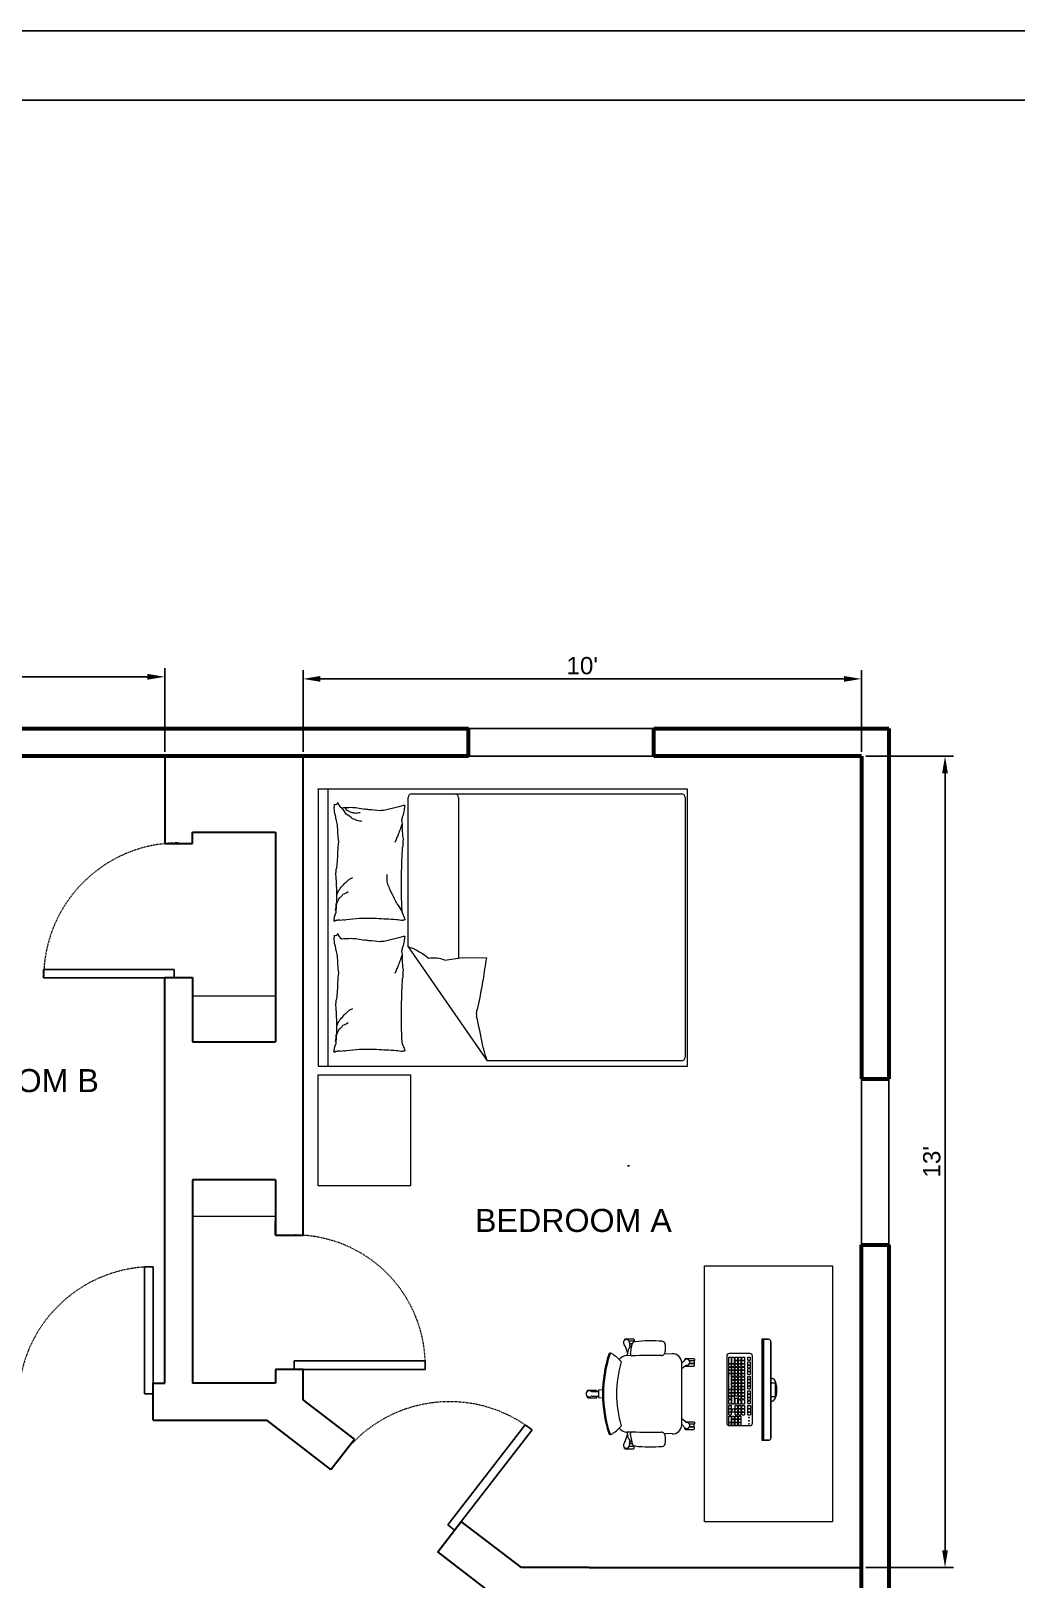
# Model space of a CAD drawing. Header units: millimetres. Extents: x 148 to 2418, y -847 to 707.
# Drawn here: x 788.1 to 1001.7, y -513.5 to -177.8 of the extents above; entities that cross this region are included whole.
import ezdxf

# ---------------------------------------------------------------- set-up
doc = ezdxf.new("R2010")
doc.units = ezdxf.units.MM
doc.linetypes.add('ACAD_ISO03W100', pattern=[30, 12, -18])
for name, color, linetype in [('A-DETL-FINE', 250, 'Continuous'), ('A-DETL-LITE', 250, 'Continuous'), ('A-DIMS-CRIT', 250, 'Continuous'), ('A-ROOM-NAME', 250, 'Continuous'), ('A-WALL-EXTR-HEVY', 250, 'Continuous'), ('A-WALL-INTR-MEDM', 250, 'Continuous'), ('Title Blocks', 250, 'Continuous')]:
    doc.layers.add(name, color=color, linetype=linetype)
doc.styles.add('DIM_FONT', font='SIMPLEX.shx', dxfattribs={"width": 0.8})
doc.styles.get("Standard").update_dxf_attribs({"font": 'Arial.ttf'})
doc.dimstyles.new('ISO-25', dxfattribs={"dimtxt": 2.5, "dimasz": 2.5, "dimexe": 1.25, "dimexo": 0.625, "dimtad": 1, "dimtxsty": 'Standard', "dimcen": 2.5, "dimadec": 0, "dimazin": 0, "dimtfac": 1, "dimtmove": 0, "dimatfit": 3, "dimfxl": 1, "dimarcsym": 0})

# ---------------------------------------------------------------- blocks, each defined once
blk = doc.blocks.new('*D26')
at = {"layer": 'A-DIMS-CRIT', "color": 0, "lineweight": -2, "transparency": 16777216}
for p, q in [((688.34, -334.11), (688.34, -315.99)), ((692.09, -317.87), (813.34, -317.87)), ((817.09, -334.11), (817.09, -315.99))]:
    blk.add_line(p, q, dxfattribs=at)
at = {"layer": 'A-DIMS-CRIT', "color": 0, "transparency": 16777216}
for points in [[(692.09, -317.24), (692.09, -318.49), (688.34, -317.87)], [(813.34, -317.24), (813.34, -318.49), (817.09, -317.87)]]:
    blk.add_solid(points, dxfattribs=at)
at = {"layer": 'Defpoints', "color": 0, "transparency": 16777216}
for p in [(817.09, -317.87), (688.34, -335.05), (817.09, -335.05)]:
    blk.add_point(p, dxfattribs=at)
at = {"layer": 'A-DIMS-CRIT', "color": 0, "transparency": 16777216, "insert": (752.72, -315.02), "char_height": 3.75, "attachment_point": 5, "rotation": 359.9999}
blk.add_mtext("10'", dxfattribs=at)
blk = doc.blocks.new('*D27')
at = {"layer": 'A-DIMS-CRIT', "color": 0, "lineweight": -2, "transparency": 16777216}
for p, q in [((847.09, -334.11), (847.09, -316.44)), ((850.84, -318.32), (964.41, -318.32)), ((968.16, -334.11), (968.16, -316.44))]:
    blk.add_line(p, q, dxfattribs=at)
at = {"layer": 'A-DIMS-CRIT', "color": 0, "transparency": 16777216}
for points in [[(850.84, -317.69), (850.84, -318.94), (847.09, -318.32)], [(964.41, -317.69), (964.41, -318.94), (968.16, -318.32)]]:
    blk.add_solid(points, dxfattribs=at)
at = {"layer": 'Defpoints', "color": 0, "transparency": 16777216}
for p in [(968.16, -318.32), (847.09, -335.05), (968.16, -335.05)]:
    blk.add_point(p, dxfattribs=at)
at = {"layer": 'A-DIMS-CRIT', "color": 0, "transparency": 16777216, "insert": (907.63, -315.47), "char_height": 3.75, "attachment_point": 5}
blk.add_mtext("10'", dxfattribs=at)
blk = doc.blocks.new('*D28')
at = {"layer": 'A-DIMS-CRIT', "color": 0, "lineweight": -2, "transparency": 16777216}
for p, q in [((969.1, -335.05), (988.18, -335.05)), ((986.31, -338.8), (986.31, -507.27)), ((969.1, -511.02), (988.18, -511.02))]:
    blk.add_line(p, q, dxfattribs=at)
at = {"layer": 'A-DIMS-CRIT', "color": 0, "transparency": 16777216}
for points in [[(985.68, -338.8), (986.93, -338.8), (986.31, -335.05)], [(985.68, -507.27), (986.93, -507.27), (986.31, -511.02)]]:
    blk.add_solid(points, dxfattribs=at)
at = {"layer": 'Defpoints', "color": 0, "transparency": 16777216}
for p in [(968.16, -335.05), (968.16, -511.02), (986.31, -511.02)]:
    blk.add_point(p, dxfattribs=at)
at = {"layer": 'A-DIMS-CRIT', "color": 0, "transparency": 16777216, "insert": (983.45, -423.03), "char_height": 3.75, "attachment_point": 5, "rotation": 90}
blk.add_mtext("13'", dxfattribs=at)

msp = doc.modelspace()

# ---------------------------------------------------------------- linework, layer by layer
msp.add_line((917.451, -423.933), (917.848, -423.929))
at = {"layer": 'A-DETL-FINE', "lineweight": 9}
for p, q in [((682.362, -329.073), (974.134, -329.073)), ((930.433, -342.208), (850.329, -342.208)), ((850.329, -342.208), (850.329, -402.286)), ((852.427, -342.208), (852.427, -402.286)), ((930.433, -402.286), (930.433, -342.208)), ((869.087, -345.726), (867.884, -346.027)), ((869.896, -376.392), (869.896, -344.043)), ((870.697, -343.242), (929.144, -343.242)), ((880.814, -344.043), (880.814, -378.867)), ((929.946, -344.043), (929.946, -400.346)), ((867.884, -346.027), (864.577, -346.854)), ((867.884, -374.433), (864.577, -375.26)), ((869.087, -374.132), (867.884, -374.433)), ((869.896, -376.392), (887.014, -401.147)), ((877.811, -379.296), (881.633, -378.75)), ((881.633, -378.75), (886.845, -378.82)), ((823.093, -387.046), (841.093, -387.046)), ((850.329, -402.286), (930.433, -402.286)), ((929.144, -401.147), (887.014, -401.147)), ((850.329, -404.184), (870.355, -404.184)), ((850.329, -428.215), (850.329, -404.184)), ((870.355, -404.184), (870.355, -428.215)), ((870.355, -428.215), (850.329, -428.215)), ((841.094, -434.926), (823.094, -434.926)), ((934.125, -501.108), (934.125, -445.584)), ((934.125, -445.584), (961.887, -445.584)), ((961.887, -445.584), (961.887, -501.108)), ((918.063, -464.616), (918.472, -462.591)), ((946.977, -461.529), (946.608, -461.529)), ((946.608, -461.529), (946.608, -483.422)), ((946.977, -461.529), (948.018, -461.529)), ((948.018, -461.529), (946.977, -461.529)), ((946.977, -461.529), (946.977, -483.422)), ((946.977, -483.422), (946.977, -461.529)), ((948.539, -462.049), (948.539, -482.902)), ((948.539, -482.902), (948.539, -462.049)), ((938.986, -465.137), (938.986, -479.712)), ((939.389, -466.741), (939.389, -465.428)), ((939.389, -465.428), (939.938, -465.428)), ((939.389, -466.741), (939.389, -466.129)), ((944.018, -464.617), (939.506, -464.617)), ((939.938, -465.428), (939.938, -466.741)), ((939.938, -466.129), (939.938, -466.741)), ((940.047, -466.741), (940.047, -465.428)), ((940.047, -465.428), (940.596, -465.428)), ((940.047, -466.741), (940.047, -466.129)), ((940.596, -465.428), (940.596, -466.741)), ((940.596, -466.129), (940.596, -466.741)), ((940.787, -466.04), (940.787, -465.428)), ((940.787, -465.428), (941.336, -465.428)), ((940.787, -466.04), (941.336, -466.04)), ((940.787, -466.129), (941.336, -466.129)), ((940.787, -466.741), (940.787, -466.129)), ((940.787, -466.129), (941.336, -466.129)), ((941.336, -465.428), (941.336, -466.04)), ((941.336, -466.129), (941.336, -466.741)), ((941.511, -466.04), (941.511, -465.428)), ((941.511, -465.428), (942.06, -465.428)), ((941.511, -466.04), (942.06, -466.04)), ((941.511, -466.129), (942.06, -466.129)), ((941.511, -466.741), (941.511, -466.129)), ((941.511, -466.129), (942.06, -466.129)), ((942.06, -465.428), (942.06, -466.04)), ((942.06, -466.129), (942.06, -466.741)), ((942.265, -466.04), (942.265, -465.428)), ((942.265, -465.428), (942.814, -465.428)), ((942.265, -466.04), (942.814, -466.04)), ((942.265, -466.129), (942.814, -466.129)), ((942.265, -466.741), (942.265, -466.129)), ((942.265, -466.129), (942.814, -466.129)), ((942.814, -465.428), (942.814, -466.04)), ((942.814, -466.129), (942.814, -466.741)), ((943.536, -466.04), (943.536, -465.428)), ((943.536, -465.428), (944.085, -465.428)), ((943.536, -466.04), (944.085, -466.04)), ((943.536, -466.429), (944.085, -466.429)), ((943.536, -467.041), (943.536, -466.429)), ((943.536, -466.429), (944.085, -466.429)), ((944.085, -465.428), (944.085, -466.04)), ((944.085, -466.429), (944.085, -467.041)), ((944.538, -479.712), (944.538, -465.137)), ((939.389, -466.741), (939.938, -466.741)), ((939.389, -466.83), (939.938, -466.83)), ((939.389, -467.442), (939.389, -466.83)), ((939.389, -466.83), (939.938, -466.83)), ((939.389, -467.442), (939.938, -467.442)), ((939.389, -467.532), (939.938, -467.532)), ((939.389, -468.144), (939.389, -467.532)), ((939.389, -467.532), (939.938, -467.532)), ((939.389, -468.144), (939.938, -468.144)), ((939.389, -468.233), (939.938, -468.233)), ((939.389, -468.845), (939.389, -468.233)), ((939.389, -468.233), (939.938, -468.233)), ((939.389, -468.845), (939.938, -468.845)), ((939.389, -468.934), (939.938, -468.934)), ((939.389, -469.546), (939.389, -468.934)), ((939.389, -468.934), (939.938, -468.934)), ((939.389, -472.351), (939.389, -468.934)), ((939.389, -470.248), (939.389, -469.636)), ((939.938, -466.83), (939.938, -467.442)), ((939.938, -467.532), (939.938, -468.144)), ((939.938, -468.233), (939.938, -468.845)), ((939.938, -468.934), (939.938, -469.546)), ((939.938, -468.934), (939.938, -472.351)), ((939.938, -469.636), (939.938, -470.248)), ((940.047, -466.741), (940.596, -466.741)), ((940.047, -466.83), (940.596, -466.83)), ((940.047, -467.442), (940.047, -466.83)), ((940.047, -466.83), (940.596, -466.83)), ((940.047, -467.442), (940.596, -467.442)), ((940.047, -467.532), (940.596, -467.532)), ((940.047, -468.144), (940.047, -467.532)), ((940.047, -467.532), (940.596, -467.532)), ((940.047, -468.144), (940.596, -468.144)), ((940.047, -468.233), (940.596, -468.233)), ((940.047, -468.845), (940.047, -468.233)), ((940.047, -468.233), (940.596, -468.233)), ((940.047, -468.845), (940.596, -468.845)), ((940.047, -468.934), (940.596, -468.934)), ((940.047, -469.546), (940.047, -468.934)), ((940.047, -468.934), (940.596, -468.934)), ((940.047, -469.546), (940.596, -469.546)), ((940.047, -469.636), (940.596, -469.636)), ((940.047, -470.248), (940.047, -469.636)), ((940.047, -469.636), (940.596, -469.636)), ((940.596, -466.83), (940.596, -467.442)), ((940.596, -467.532), (940.596, -468.144)), ((940.596, -468.233), (940.596, -468.845)), ((940.596, -468.934), (940.596, -469.546)), ((940.596, -469.636), (940.596, -470.248)), ((940.787, -466.741), (941.336, -466.741)), ((940.787, -466.83), (941.336, -466.83)), ((940.787, -467.442), (940.787, -466.83)), ((940.787, -466.83), (941.336, -466.83)), ((940.787, -467.442), (941.336, -467.442)), ((940.787, -467.532), (941.336, -467.532)), ((940.787, -468.144), (940.787, -467.532)), ((940.787, -467.532), (941.336, -467.532)), ((940.787, -468.144), (941.336, -468.144)), ((940.787, -468.233), (941.336, -468.233)), ((940.787, -468.845), (940.787, -468.233)), ((940.787, -468.233), (941.336, -468.233)), ((940.787, -468.845), (941.336, -468.845)), ((940.787, -468.934), (941.336, -468.934)), ((940.787, -469.546), (940.787, -468.934)), ((940.787, -468.934), (941.336, -468.934)), ((940.787, -469.546), (941.336, -469.546)), ((940.787, -469.636), (941.336, -469.636)), ((940.787, -470.248), (940.787, -469.636)), ((940.787, -469.636), (941.336, -469.636)), ((941.336, -466.83), (941.336, -467.442)), ((941.336, -467.532), (941.336, -468.144)), ((941.336, -468.233), (941.336, -468.845)), ((941.336, -468.934), (941.336, -469.546)), ((941.336, -469.636), (941.336, -470.248)), ((941.511, -466.741), (942.06, -466.741)), ((941.511, -466.83), (942.06, -466.83)), ((941.511, -467.442), (941.511, -466.83)), ((941.511, -466.83), (942.06, -466.83)), ((941.511, -467.442), (942.06, -467.442)), ((941.511, -467.532), (942.06, -467.532)), ((941.511, -468.144), (941.511, -467.532)), ((941.511, -467.532), (942.06, -467.532)), ((941.511, -468.144), (942.06, -468.144)), ((941.511, -468.233), (942.06, -468.233)), ((941.511, -468.845), (941.511, -468.233)), ((941.511, -468.233), (942.06, -468.233)), ((941.511, -468.845), (942.06, -468.845)), ((941.511, -468.934), (942.06, -468.934)), ((941.511, -469.546), (941.511, -468.934)), ((941.511, -468.934), (942.06, -468.934)), ((941.511, -469.546), (942.06, -469.546)), ((941.511, -469.636), (942.06, -469.636)), ((941.511, -470.248), (941.511, -469.636)), ((941.511, -469.636), (942.06, -469.636)), ((942.06, -466.83), (942.06, -467.442)), ((942.06, -467.532), (942.06, -468.144)), ((942.06, -468.233), (942.06, -468.845)), ((942.06, -468.934), (942.06, -469.546)), ((942.06, -469.636), (942.06, -470.248)), ((942.265, -466.741), (942.814, -466.741)), ((942.265, -466.83), (942.814, -466.83)), ((942.265, -467.442), (942.265, -466.83)), ((942.265, -466.83), (942.814, -466.83)), ((942.265, -467.442), (942.814, -467.442)), ((942.265, -467.532), (942.814, -467.532)), ((942.265, -468.144), (942.265, -467.532)), ((942.265, -467.532), (942.814, -467.532)), ((942.265, -468.144), (942.814, -468.144)), ((942.265, -468.233), (942.814, -468.233)), ((942.265, -468.845), (942.265, -468.233)), ((942.265, -468.233), (942.814, -468.233)), ((942.265, -468.845), (942.814, -468.845)), ((942.265, -468.934), (942.814, -468.934)), ((942.265, -469.546), (942.265, -468.934)), ((942.265, -468.934), (942.814, -468.934)), ((942.265, -469.546), (942.814, -469.546)), ((942.265, -469.636), (942.814, -469.636)), ((942.265, -470.248), (942.265, -469.636)), ((942.265, -469.636), (942.814, -469.636)), ((942.814, -466.83), (942.814, -467.442)), ((942.814, -467.532), (942.814, -468.144)), ((942.814, -468.233), (942.814, -468.845)), ((942.814, -468.934), (942.814, -469.546)), ((942.814, -469.636), (942.814, -470.248)), ((943.536, -467.041), (944.085, -467.041)), ((943.536, -467.131), (944.085, -467.131)), ((943.536, -467.742), (943.536, -467.131)), ((943.536, -467.131), (944.085, -467.131)), ((943.536, -467.742), (944.085, -467.742)), ((943.536, -467.832), (944.085, -467.832)), ((943.536, -468.444), (943.536, -467.832)), ((943.536, -467.832), (944.085, -467.832)), ((943.536, -468.444), (944.085, -468.444)), ((943.536, -468.533), (944.085, -468.533)), ((943.536, -469.145), (943.536, -468.533)), ((943.536, -468.533), (944.085, -468.533)), ((943.536, -469.145), (944.085, -469.145)), ((943.536, -469.573), (944.085, -469.573)), ((943.536, -470.185), (943.536, -469.573)), ((943.536, -469.573), (944.085, -469.573)), ((944.085, -467.131), (944.085, -467.742)), ((944.085, -467.832), (944.085, -468.444)), ((944.085, -468.533), (944.085, -469.145)), ((944.085, -469.573), (944.085, -470.185)), ((912.036, -472.455), (911.135, -472.587)), ((911.135, -472.587), (911.135, -474.117)), ((939.389, -470.949), (939.389, -470.337)), ((939.389, -471.65), (939.389, -471.038)), ((939.389, -472.351), (939.938, -472.351)), ((939.389, -472.441), (939.938, -472.441)), ((939.389, -473.053), (939.389, -472.441)), ((939.389, -472.441), (939.938, -472.441)), ((939.389, -473.053), (939.938, -473.053)), ((939.389, -473.142), (939.938, -473.142)), ((939.389, -473.754), (939.389, -473.142)), ((939.389, -473.142), (939.938, -473.142)), ((939.938, -470.337), (939.938, -470.949)), ((939.938, -471.038), (939.938, -471.65)), ((939.938, -472.441), (939.938, -473.053)), ((939.938, -473.142), (939.938, -473.754)), ((940.047, -470.248), (940.596, -470.248)), ((940.047, -470.337), (940.596, -470.337)), ((940.047, -470.949), (940.047, -470.337)), ((940.047, -470.337), (940.596, -470.337)), ((940.047, -470.949), (940.596, -470.949)), ((940.047, -471.038), (940.596, -471.038)), ((940.047, -471.65), (940.047, -471.038)), ((940.047, -471.038), (940.596, -471.038)), ((940.047, -471.65), (940.596, -471.65)), ((940.047, -471.74), (940.596, -471.74)), ((940.047, -472.351), (940.047, -471.74)), ((940.047, -471.74), (940.596, -471.74)), ((940.047, -472.351), (940.596, -472.351)), ((940.047, -472.441), (940.596, -472.441)), ((940.047, -473.053), (940.047, -472.441)), ((940.047, -472.441), (940.596, -472.441)), ((940.047, -473.053), (940.596, -473.053)), ((940.047, -473.142), (940.596, -473.142)), ((940.047, -473.754), (940.047, -473.142)), ((940.047, -473.142), (940.596, -473.142)), ((940.596, -470.337), (940.596, -470.949)), ((940.596, -471.038), (940.596, -471.65)), ((940.596, -471.74), (940.596, -472.351)), ((940.596, -472.441), (940.596, -473.053)), ((940.596, -473.142), (940.596, -473.754)), ((940.787, -470.248), (941.336, -470.248)), ((940.787, -470.337), (941.336, -470.337)), ((940.787, -470.949), (940.787, -470.337)), ((940.787, -470.337), (941.336, -470.337)), ((940.787, -470.949), (941.336, -470.949)), ((940.787, -471.038), (941.336, -471.038)), ((940.787, -471.65), (940.787, -471.038)), ((940.787, -471.038), (941.336, -471.038)), ((940.787, -471.65), (941.336, -471.65)), ((940.787, -471.74), (941.336, -471.74)), ((940.787, -472.351), (940.787, -471.74)), ((940.787, -471.74), (941.336, -471.74)), ((940.787, -472.351), (941.336, -472.351)), ((940.787, -472.441), (941.336, -472.441)), ((940.787, -473.053), (940.787, -472.441)), ((940.787, -472.441), (941.336, -472.441)), ((940.787, -473.053), (941.336, -473.053)), ((940.787, -473.142), (941.336, -473.142)), ((940.787, -473.754), (940.787, -473.142)), ((940.787, -473.142), (941.336, -473.142)), ((941.336, -470.337), (941.336, -470.949)), ((941.336, -471.038), (941.336, -471.65)), ((941.336, -471.74), (941.336, -472.351)), ((941.336, -472.441), (941.336, -473.053)), ((941.336, -473.142), (941.336, -473.754)), ((941.511, -470.248), (942.06, -470.248)), ((941.511, -470.337), (942.06, -470.337)), ((941.511, -470.949), (941.511, -470.337)), ((941.511, -470.337), (942.06, -470.337)), ((941.511, -470.949), (942.06, -470.949)), ((941.511, -471.038), (942.06, -471.038)), ((941.511, -471.65), (941.511, -471.038)), ((941.511, -471.038), (942.06, -471.038)), ((941.511, -471.65), (942.06, -471.65)), ((941.511, -471.74), (942.06, -471.74)), ((941.511, -472.351), (941.511, -471.74)), ((941.511, -471.74), (942.06, -471.74)), ((941.511, -472.351), (942.06, -472.351)), ((941.511, -472.441), (942.06, -472.441)), ((941.511, -473.053), (941.511, -472.441)), ((941.511, -472.441), (942.06, -472.441)), ((941.511, -473.053), (942.06, -473.053)), ((941.511, -473.142), (942.06, -473.142)), ((941.511, -473.754), (941.511, -473.142)), ((941.511, -473.142), (942.06, -473.142)), ((942.06, -470.337), (942.06, -470.949)), ((942.06, -471.038), (942.06, -471.65)), ((942.06, -471.74), (942.06, -472.351)), ((942.06, -472.441), (942.06, -473.053)), ((942.06, -473.142), (942.06, -473.754)), ((942.265, -470.248), (942.814, -470.248)), ((942.265, -470.337), (942.814, -470.337)), ((942.265, -470.949), (942.265, -470.337)), ((942.265, -470.337), (942.814, -470.337)), ((942.265, -470.949), (942.814, -470.949)), ((942.265, -471.038), (942.814, -471.038)), ((942.265, -471.65), (942.265, -471.038)), ((942.265, -471.038), (942.814, -471.038)), ((942.265, -471.65), (942.814, -471.65)), ((942.265, -471.74), (942.814, -471.74)), ((942.265, -472.351), (942.265, -471.74)), ((942.265, -471.74), (942.814, -471.74)), ((942.265, -472.351), (942.814, -472.351)), ((942.265, -472.441), (942.814, -472.441)), ((942.265, -473.053), (942.265, -472.441)), ((942.265, -472.441), (942.814, -472.441)), ((942.265, -473.053), (942.814, -473.053)), ((942.265, -473.142), (942.814, -473.142)), ((942.265, -473.754), (942.265, -473.142)), ((942.265, -473.142), (942.814, -473.142)), ((942.814, -470.337), (942.814, -470.949)), ((942.814, -471.038), (942.814, -471.65)), ((942.814, -471.74), (942.814, -472.351)), ((942.814, -472.441), (942.814, -473.053)), ((942.814, -473.142), (942.814, -473.754)), ((943.535, -472.73), (944.084, -472.73)), ((943.535, -473.342), (943.535, -472.73)), ((943.535, -472.73), (944.084, -472.73)), ((943.536, -470.185), (944.085, -470.185)), ((943.536, -470.275), (944.085, -470.275)), ((943.536, -470.886), (943.536, -470.275)), ((943.536, -470.275), (944.085, -470.275)), ((943.536, -470.886), (944.085, -470.886)), ((943.536, -470.976), (944.085, -470.976)), ((943.536, -471.588), (943.536, -470.976)), ((943.536, -470.976), (944.085, -470.976)), ((943.536, -471.588), (944.085, -471.588)), ((943.536, -471.677), (944.085, -471.677)), ((943.536, -472.289), (943.536, -471.677)), ((943.536, -471.677), (944.085, -471.677)), ((943.536, -472.289), (944.085, -472.289)), ((944.084, -472.73), (944.084, -473.342)), ((944.085, -470.275), (944.085, -470.886)), ((944.085, -470.976), (944.085, -471.588)), ((944.085, -471.677), (944.085, -472.289)), ((948.822, -470.025), (948.539, -470.025)), ((948.539, -473.988), (948.539, -470.963)), ((948.539, -470.963), (949.482, -470.963)), ((949.482, -470.963), (949.482, -473.988)), ((911.135, -474.117), (912.036, -474.249)), ((939.389, -473.754), (939.938, -473.754)), ((939.389, -474.455), (939.389, -473.843)), ((939.389, -473.843), (939.933, -473.843)), ((939.389, -473.843), (939.938, -473.843)), ((939.389, -474.455), (939.389, -473.843)), ((939.389, -473.843), (939.938, -473.843)), ((939.389, -474.455), (939.938, -474.455)), ((939.389, -475.575), (939.389, -474.547)), ((939.389, -474.547), (939.938, -474.547)), ((939.933, -475.575), (939.389, -475.575)), ((939.39, -476.605), (939.939, -476.605)), ((939.39, -477.217), (939.39, -476.605)), ((939.39, -476.605), (939.939, -476.605)), ((939.393, -475.904), (939.942, -475.904)), ((939.393, -476.516), (939.393, -475.904)), ((939.393, -475.904), (939.942, -475.904)), ((939.393, -476.516), (939.942, -476.516)), ((939.938, -473.843), (939.938, -474.455)), ((939.938, -474.547), (939.938, -475.575)), ((939.939, -476.605), (939.939, -477.217)), ((939.942, -475.904), (939.942, -476.516)), ((940.047, -473.754), (940.596, -473.754)), ((940.047, -475.575), (940.047, -473.843)), ((940.047, -473.843), (940.59, -473.843)), ((940.59, -475.575), (940.047, -475.575)), ((940.117, -476.605), (940.666, -476.605)), ((940.117, -477.217), (940.117, -476.605)), ((940.117, -476.605), (940.666, -476.605)), ((940.59, -473.843), (940.59, -475.575)), ((940.666, -476.605), (940.666, -477.217)), ((940.781, -475.575), (940.781, -474.283)), ((940.781, -474.283), (941.33, -474.283)), ((941.33, -475.575), (940.781, -475.575)), ((940.787, -473.754), (941.336, -473.754)), ((940.787, -475.904), (941.336, -475.904)), ((940.787, -476.516), (940.787, -475.904)), ((940.787, -475.904), (941.336, -475.904)), ((940.787, -476.516), (941.336, -476.516)), ((940.787, -476.605), (941.336, -476.605)), ((940.787, -477.217), (940.787, -476.605)), ((940.787, -476.605), (941.336, -476.605)), ((941.33, -474.283), (941.33, -475.575)), ((941.336, -475.904), (941.336, -476.516)), ((941.336, -476.605), (941.336, -477.217)), ((941.506, -475.575), (941.506, -474.676)), ((941.506, -474.676), (942.055, -474.676)), ((942.055, -475.575), (941.506, -475.575)), ((941.511, -473.754), (942.06, -473.754)), ((941.511, -473.843), (942.06, -473.843)), ((941.511, -474.455), (941.511, -473.843)), ((941.511, -473.843), (942.06, -473.843)), ((941.511, -474.455), (942.06, -474.455)), ((941.511, -475.904), (942.06, -475.904)), ((941.511, -476.516), (941.511, -475.904)), ((941.511, -475.904), (942.06, -475.904)), ((941.511, -476.516), (942.06, -476.516)), ((941.511, -476.605), (942.06, -476.605)), ((941.511, -477.217), (941.511, -476.605)), ((941.511, -476.605), (942.06, -476.605)), ((942.055, -474.676), (942.055, -475.575)), ((942.06, -473.843), (942.06, -474.455)), ((942.06, -475.904), (942.06, -476.516)), ((942.06, -476.605), (942.06, -477.217)), ((942.26, -475.575), (942.26, -474.556)), ((942.26, -474.556), (942.809, -474.556)), ((942.809, -475.575), (942.26, -475.575)), ((942.265, -473.754), (942.814, -473.754)), ((942.265, -473.843), (942.814, -473.843)), ((942.265, -474.455), (942.265, -473.843)), ((942.265, -473.843), (942.814, -473.843)), ((942.265, -474.455), (942.814, -474.455)), ((942.265, -475.904), (942.814, -475.904)), ((942.265, -476.516), (942.265, -475.904)), ((942.265, -475.904), (942.814, -475.904)), ((942.265, -476.516), (942.814, -476.516)), ((942.265, -476.605), (942.814, -476.605)), ((942.265, -477.217), (942.265, -476.605)), ((942.265, -476.605), (942.814, -476.605)), ((942.809, -474.556), (942.809, -475.575)), ((942.814, -473.843), (942.814, -474.455)), ((942.814, -475.904), (942.814, -476.516)), ((942.814, -476.605), (942.814, -477.217)), ((943.535, -473.342), (944.084, -473.342)), ((943.535, -473.432), (944.084, -473.432)), ((943.535, -474.043), (943.535, -473.432)), ((943.535, -473.432), (944.084, -473.432)), ((943.535, -474.043), (944.084, -474.043)), ((943.536, -474.133), (944.085, -474.133)), ((943.536, -474.745), (943.536, -474.133)), ((943.536, -474.133), (944.085, -474.133)), ((943.536, -474.745), (944.085, -474.745)), ((943.536, -474.834), (944.085, -474.834)), ((943.536, -475.446), (943.536, -474.834)), ((943.536, -474.834), (944.085, -474.834)), ((943.536, -475.446), (944.085, -475.446)), ((943.541, -475.904), (944.09, -475.904)), ((943.541, -476.516), (943.541, -475.904)), ((943.541, -475.904), (944.09, -475.904)), ((943.541, -476.516), (944.09, -476.516)), ((943.541, -476.605), (944.09, -476.605)), ((943.541, -477.217), (943.541, -476.605)), ((943.541, -476.605), (944.09, -476.605)), ((944.084, -473.432), (944.084, -474.043)), ((944.085, -474.133), (944.085, -474.745)), ((944.085, -474.834), (944.085, -475.446)), ((944.09, -475.904), (944.09, -476.516)), ((944.09, -476.605), (944.09, -477.217)), ((949.482, -473.988), (948.539, -473.988)), ((948.84, -474.934), (948.539, -474.934)), ((939.39, -477.217), (939.939, -477.217)), ((939.393, -477.307), (939.942, -477.307)), ((939.393, -477.918), (939.393, -477.307)), ((939.393, -477.307), (939.942, -477.307)), ((939.393, -477.918), (939.942, -477.918)), ((939.393, -478.777), (939.393, -478.165)), ((939.393, -478.165), (939.942, -478.165)), ((939.393, -479.478), (939.393, -478.165)), ((939.393, -479.478), (939.942, -479.478)), ((939.393, -480.177), (939.393, -479.566)), ((939.393, -479.566), (939.942, -479.566)), ((939.942, -477.307), (939.942, -477.918)), ((939.942, -478.165), (939.942, -478.777)), ((939.942, -478.165), (939.942, -479.478)), ((939.942, -479.566), (939.942, -480.177)), ((940.047, -478.777), (940.047, -478.165)), ((940.047, -478.165), (940.596, -478.165)), ((940.047, -478.777), (940.596, -478.777)), ((940.047, -479.478), (940.047, -478.866)), ((940.047, -478.866), (940.596, -478.866)), ((940.047, -479.478), (940.596, -479.478)), ((940.047, -480.177), (940.047, -479.566)), ((940.047, -479.566), (940.596, -479.566)), ((940.117, -477.217), (940.666, -477.217)), ((940.596, -478.165), (940.596, -478.777)), ((940.596, -478.866), (940.596, -479.478)), ((940.596, -479.566), (940.596, -480.177)), ((940.787, -477.217), (941.336, -477.217)), ((940.787, -477.307), (941.336, -477.307)), ((940.787, -477.918), (940.787, -477.307)), ((940.787, -477.307), (941.336, -477.307)), ((940.787, -477.918), (941.336, -477.918)), ((940.787, -478.777), (940.787, -478.165)), ((940.787, -478.165), (941.336, -478.165)), ((940.787, -478.777), (941.336, -478.777)), ((940.787, -479.478), (940.787, -478.866)), ((940.787, -478.866), (941.336, -478.866)), ((940.787, -479.478), (941.336, -479.478)), ((940.787, -480.177), (940.787, -479.566)), ((940.787, -479.566), (941.336, -479.566)), ((941.336, -477.307), (941.336, -477.918)), ((941.336, -478.165), (941.336, -478.777)), ((941.336, -478.866), (941.336, -479.478)), ((941.336, -479.566), (941.336, -480.177)), ((941.511, -477.217), (942.06, -477.217)), ((941.511, -477.307), (942.06, -477.307)), ((941.511, -477.918), (941.511, -477.307)), ((941.511, -477.307), (942.06, -477.307)), ((941.511, -477.918), (942.06, -477.918)), ((941.511, -478.777), (941.511, -478.165)), ((941.511, -478.165), (942.06, -478.165)), ((941.511, -478.777), (942.06, -478.777)), ((941.511, -479.478), (941.511, -478.866)), ((941.511, -478.866), (942.06, -478.866)), ((941.511, -479.478), (942.06, -479.478)), ((941.511, -480.177), (941.511, -479.566)), ((941.511, -479.566), (942.06, -479.566)), ((942.06, -477.307), (942.06, -477.918)), ((942.06, -478.165), (942.06, -478.777)), ((942.06, -478.866), (942.06, -479.478)), ((942.06, -479.566), (942.06, -480.177)), ((942.265, -477.217), (942.814, -477.217)), ((942.265, -477.307), (942.814, -477.307)), ((942.265, -477.918), (942.265, -477.307)), ((942.265, -477.307), (942.814, -477.307)), ((942.265, -477.918), (942.814, -477.918)), ((942.814, -477.307), (942.814, -477.918)), ((943.541, -477.217), (944.09, -477.217)), ((943.541, -477.307), (944.09, -477.307)), ((943.541, -477.918), (943.541, -477.307)), ((943.541, -477.307), (944.09, -477.307)), ((943.541, -477.918), (944.09, -477.918)), ((944.09, -477.307), (944.09, -477.918)), ((918.061, -482.089), (918.469, -484.115)), ((939.393, -480.177), (939.942, -480.177)), ((939.506, -480.233), (944.018, -480.233)), ((940.047, -480.177), (940.596, -480.177)), ((940.787, -480.177), (941.336, -480.177)), ((941.511, -480.177), (942.06, -480.177)), ((946.608, -483.422), (946.977, -483.422)), ((948.018, -483.422), (946.977, -483.422)), ((946.977, -483.422), (948.018, -483.422)), ((961.887, -501.108), (934.125, -501.108))]:
    msp.add_line(p, q, dxfattribs=at)
at = {"layer": 'A-DETL-FINE', "lineweight": 9, "ltscale": 2}
for p, q in [((916.819, -461.538), (916.942, -461.406)), ((916.819, -461.538), (916.819, -461.696)), ((916.819, -462.929), (916.819, -462.771)), ((916.819, -462.929), (916.942, -463.061)), ((916.942, -461.406), (918.777, -461.406)), ((916.942, -463.061), (916.98, -463.061)), ((916.964, -463.01), (917.441, -464.526)), ((918.865, -461.91), (917.807, -461.91)), ((918.865, -461.945), (917.826, -461.945)), ((918.489, -462.522), (917.866, -462.522)), ((918.479, -462.557), (917.868, -462.557)), ((917.899, -462.706), (918.052, -463.164)), ((918.018, -463.062), (918.235, -463.062)), ((918.777, -461.406), (918.901, -461.538)), ((918.901, -461.875), (918.865, -461.91)), ((918.865, -461.945), (918.865, -462.103)), ((918.901, -461.538), (918.901, -461.875)), ((925.611, -462.729), (925.598, -464.191)), ((918.247, -465.038), (917.251, -465.08)), ((917.607, -463.811), (917.527, -464.137)), ((927.138, -464.662), (925.435, -464.734)), ((929.197, -480.144), (929.199, -466.548)), ((929.473, -466.479), (929.199, -466.675)), ((929.883, -465.795), (930.007, -465.663)), ((929.883, -465.795), (929.883, -465.97)), ((930.007, -465.663), (931.842, -465.663)), ((931.93, -466.168), (930.872, -466.167)), ((931.93, -466.203), (930.89, -466.203)), ((931.842, -465.663), (931.965, -465.795)), ((931.965, -466.132), (931.93, -466.168)), ((931.93, -466.203), (931.93, -466.78)), ((931.965, -465.795), (931.965, -466.132)), ((930.051, -467.274), (929.199, -467.905)), ((929.991, -467.319), (931.842, -467.319)), ((931.93, -466.815), (930.872, -466.815)), ((931.93, -466.78), (930.89, -466.78)), ((931.842, -467.319), (931.965, -467.187)), ((931.965, -466.85), (931.93, -466.815)), ((931.965, -467.187), (931.965, -466.85)), ((908.732, -472.664), (908.856, -472.532)), ((908.732, -472.664), (908.732, -472.823)), ((908.856, -472.532), (910.691, -472.533)), ((909.799, -472.869), (911.135, -472.857)), ((910.691, -472.533), (910.814, -472.664)), ((910.814, -472.664), (910.814, -472.86)), ((908.732, -474.056), (908.732, -473.897)), ((908.732, -474.056), (908.856, -474.188)), ((908.856, -474.188), (910.691, -474.188)), ((909.799, -473.852), (911.135, -473.864)), ((910.691, -474.188), (910.814, -474.056)), ((910.814, -474.056), (910.814, -473.861)), ((930.049, -479.435), (929.198, -478.804)), ((929.989, -479.39), (931.84, -479.39)), ((931.928, -479.895), (930.87, -479.895)), ((931.928, -479.93), (930.888, -479.93)), ((931.84, -479.39), (931.963, -479.522)), ((931.963, -479.859), (931.928, -479.895)), ((931.928, -480.507), (931.928, -479.93)), ((931.963, -479.522), (931.963, -479.859)), ((916.961, -483.696), (917.439, -482.179)), ((918.245, -481.668), (917.248, -481.625)), ((917.604, -482.894), (917.524, -482.569)), ((927.136, -482.046), (925.433, -481.974)), ((925.595, -482.517), (925.608, -483.978)), ((929.472, -480.23), (929.197, -480.034)), ((929.881, -480.914), (929.881, -480.739)), ((929.881, -480.914), (930.005, -481.046)), ((930.005, -481.046), (931.84, -481.046)), ((931.928, -480.542), (930.87, -480.542)), ((931.928, -480.507), (930.888, -480.507)), ((931.84, -481.046), (931.963, -480.914)), ((931.963, -480.577), (931.928, -480.542)), ((931.963, -480.914), (931.963, -480.577)), ((916.815, -485.168), (916.815, -485.009)), ((916.815, -485.168), (916.939, -485.3)), ((916.816, -483.776), (916.939, -483.644)), ((916.816, -483.776), (916.816, -483.935)), ((916.939, -483.644), (916.977, -483.644)), ((916.939, -485.3), (918.774, -485.3)), ((918.862, -484.796), (917.804, -484.796)), ((918.862, -484.761), (917.823, -484.76)), ((918.486, -484.184), (917.863, -484.184)), ((918.476, -484.149), (917.865, -484.148)), ((917.896, -484), (918.049, -483.542)), ((918.015, -483.644), (918.233, -483.644)), ((918.774, -485.3), (918.897, -485.168)), ((918.862, -484.761), (918.862, -484.603)), ((918.897, -484.831), (918.862, -484.796)), ((918.897, -485.168), (918.897, -484.831))]:
    msp.add_line(p, q, dxfattribs=at)
at = {"layer": 'A-DETL-FINE', "lineweight": 9}
for centre in [(943.794, -478.489), (943.794, -479.176), (943.794, -479.865)]:
    msp.add_circle(centre, 0.09, dxfattribs=at)
for centre, radius, start, end in [((850.283, -345.5), 3.621, 348.72762, 0), ((854.139, -345.03), 0.526, 243.41948, 348.72762), ((856.02, -345.028), 1.369, 184.40021, 243.41948), ((869.123, -345.728), 0.0367, 175.91706, 284.04494), ((870.697, -344.043), 0.801, 90, 180), ((880.013, -344.043), 0.801, 0, 90), ((929.144, -344.043), 0.801, 0, 90), ((847.45, -347.155), 6.454, 0, 8.43719), ((842.156, -350.467), 12.206, 8.43719, 15.74398), ((863.848, -347.402), 9.702, 187.54685, 195.74398), ((855.396, -326.548), 19.699, 270, 276.23236), ((851.437, -350.202), 5.605, 27.20359, 44.90238), ((853.667, -348.884), 3.599, 36.26407, 48.55709), ((853.842, -352.616), 5.605, 44.90238, 62.60117), ((855.666, -348.659), 2.107, 48.55709, 64.64488), ((854.812, -352.698), 6.052, 64.64488, 68.18508), ((854.753, -355.024), 8.233, 68.18508, 71.2201), ((858.908, -338.077), 8.17, 260.31563, 270), ((857.813, -349.63), 2.249, 71.2201, 90), ((856.219, -354.033), 5.605, 62.60117, 73.48502), ((859.466, -351.046), 3.666, 90, 104.68511), ((858.249, -354.635), 5.605, 73.48502, 84.36887), ((866.373, -311.717), 35.327, 257.80162, 260.31563), ((858.661, -359.118), 12.701, 77.80162, 81.99495), ((860.118, -373.06), 26.385, 81.99495, 87.33512), ((864.451, -349.563), 2.712, 87.33512, 104.04519), ((863.952, -347.474), 4.796, 342.61359, 353.56595), ((862.803, -350.078), 5.844, 353.56595, 11.55856), ((877.79, -349.527), 9.199, 162.61359, 170.5159), ((879.828, -347.551), 10.844, 170.5159, 175.91706), ((881.853, -350.034), 27.343, 180, 187.54685), ((894.868, -363.833), 29.585, 156.51559, 158.34226), ((895.634, -361.884), 29.585, 158.34226, 160.57202), ((896.4, -359.713), 29.585, 160.57202, 162.80178), ((877.813, -351.175), 9.214, 177.25094, 191.55856), ((896.524, -358.08), 42.014, 173.9133, 180), ((894.117, -365.563), 29.585, 154.68893, 156.51559), ((819.997, -352.634), 48.721, 355.38242, 357.39037), ((924.867, -357.551), 56.263, 175.38242, 177.25094), ((875.374, -361.83), 21.199, 169.81012, 173.9133), ((733.918, -354.276), 134.662, 357.39037, 359.02962), ((848.198, -359.312), 6.103, 349.81012, 357.46141), ((842.642, -361.363), 11.603, 357.46141, 4.80185), ((889.206, -361.526), 34.974, 180.57574, 184.80185), ((850.402, -355.652), 9.02, 309.03494, 316.18849), ((855.974, -360.157), 1.975, 298.31676, 309.03494), ((854.084, -354.311), 8.018, 293.00277, 298.31676), ((854.46, -361.544), 10.896, 356.4448, 4.08277), ((863.163, -363.039), 2.322, 4.08277, 20.67428), ((639.406, -361.552), 229.037, 359.02962, 0.28654), ((851.061, -364.792), 3.973, 323.91364, 344.06476), ((914.17, -366.446), 59.848, 178.09211, 180.57574), ((846.024, -360.941), 9.373, 332.76041, 339.13972), ((852.373, -362.369), 3.075, 321.61143, 332.76041), ((852.536, -362.675), 3.973, 306.17665, 323.91364), ((843.787, -352.917), 15.686, 316.18849, 321.61143), ((854.49, -361.246), 3.973, 288.43965, 306.17665), ((846.989, -371.233), 20.292, 20.67428, 24.32653), ((814.635, -389.664), 57.366, 24.32653, 26.49848), ((821.88, -368.337), 46.621, 0.28654, 3.57397), ((856.063, -370.067), 2.16, 149.34875, 174.74081), ((850.309, -367.424), 3.973, 344.06476, 4.21588), ((887.061, -370.061), 32.874, 174.74081, 178.09211), ((856.304, -372.694), 12.522, 26.49848, 32.13498), ((843.849, -384.188), 29.183, 32.13498, 35.82629), ((862.804, -369.406), 5.843, 3.57397, 12.86904), ((867.024, -369.873), 1.814, 12.86904, 27.28412), ((852.759, -369.956), 1.157, 329.34875, 4.30254), ((852.82, -370.919), 1.006, 4.30254, 21.7883), ((853.777, -370.973), 0.137, 21.7883, 70.43603), ((853.995, -370.903), 0.0929, 70.43603, 191.89306), ((853.962, -370.656), 0.171, 291.9904, 11.89306), ((854.358, -370.039), 0.625, 248.57902, 291.9904), ((854.777, -371.919), 1.313, 68.57902, 98.13348), ((857.324, -380.331), 9.854, 98.13348, 102.10946), ((854.868, -362.704), 7.944, 277.6809, 282.10946), ((854.386, -333.964), 36.57, 273.36875, 277.6809), ((860.048, -343.032), 27.184, 268.36691, 273.36875), ((864.56, -315.567), 54.68, 266.94504, 268.36691), ((896.388, 174.883), 546.13, 266.49514, 266.94504), ((869.516, -357.802), 12.864, 260.00164, 266.49514), ((868.952, -371.383), 0.774, 80.00164, 106.69777), ((871.743, -368.61), 3.073, 196.22115, 207.28412), ((872.488, -369.585), 3.504, 187.12039, 196.22115), ((869.139, -370.614), 0.0529, 106.69777, 187.12039), ((850.283, -373.906), 3.621, 348.72762, 0), ((847.45, -375.561), 6.454, 0, 8.43719), ((854.139, -373.436), 0.526, 243.41948, 348.72762), ((842.156, -378.873), 12.206, 8.43719, 15.74398), ((856.02, -373.434), 1.369, 184.40021, 243.41948), ((855.396, -354.954), 19.699, 270, 276.23236), ((858.908, -366.483), 8.17, 260.31563, 270), ((866.373, -340.123), 35.327, 257.80162, 260.31563), ((858.661, -387.524), 12.701, 77.80162, 81.99495), ((860.118, -401.467), 26.385, 81.99495, 87.33512), ((864.451, -377.969), 2.712, 87.33512, 104.04519), ((877.79, -377.934), 9.199, 162.61359, 170.5159), ((879.828, -375.957), 10.844, 170.5159, 175.91706), ((869.123, -374.135), 0.0367, 175.91706, 284.04494), ((863.848, -375.808), 9.702, 187.54685, 195.74398), ((881.853, -378.441), 27.343, 180, 187.54685), ((896.4, -388.119), 29.585, 160.57202, 162.80178), ((863.952, -375.881), 4.796, 342.61359, 353.56595), ((862.803, -378.485), 5.844, 353.56595, 11.55856), ((877.813, -379.581), 9.214, 177.25094, 191.55856), ((864.721, -390.494), 15.022, 50.35546, 69.85116), ((875.327, -386.068), 7.214, 69.85116, 98.13558), ((1036.17, -403.795), 151.399, 170.50498, 172.308), ((896.524, -386.487), 42.014, 173.9133, 180), ((894.117, -393.969), 29.585, 154.68893, 156.51559), ((894.868, -392.239), 29.585, 156.51559, 158.34226), ((895.634, -390.29), 29.585, 158.34226, 160.57202), ((924.867, -385.957), 56.263, 175.38242, 177.25094), ((733.918, -382.682), 134.662, 357.39037, 359.02962), ((819.997, -381.04), 48.721, 355.38242, 357.39037), ((987.642, -404.504), 103.653, 168.32586, 170.50498), ((848.198, -387.719), 6.103, 349.81012, 357.46141), ((842.642, -389.77), 11.603, 357.46141, 4.80185), ((875.374, -390.237), 21.199, 169.81012, 173.9133), ((639.406, -389.959), 229.037, 359.02962, 0.28654), ((983.513, -410.398), 100.762, 166.8096, 168.32586), ((889.206, -389.932), 34.974, 180.57574, 184.80185), ((846.024, -389.347), 9.373, 332.76041, 339.13972), ((852.373, -390.775), 3.075, 321.61143, 332.76041), ((843.787, -381.324), 15.686, 316.18849, 321.61143), ((850.402, -384.058), 9.02, 309.03494, 316.18849), ((855.974, -388.564), 1.975, 298.31676, 309.03494), ((854.084, -382.718), 8.018, 293.00277, 298.31676), ((877.13, -388.963), 7.776, 346.8096, 352.26962), ((882.413, -391.171), 2.328, 352.26962, 10.72756), ((726.052, -427.898), 162.793, 10.72756, 12.92554), ((850.309, -395.83), 3.973, 344.06476, 4.21588), ((887.061, -398.467), 32.874, 174.74081, 178.09211), ((851.061, -393.198), 3.973, 323.91364, 344.06476), ((914.17, -394.852), 59.848, 178.09211, 180.57574), ((852.536, -391.082), 3.973, 306.17665, 323.91364), ((854.49, -389.653), 3.973, 288.43965, 306.17665), ((821.88, -396.744), 46.621, 0.28654, 3.57397), ((852.759, -398.362), 1.157, 329.34875, 4.30254), ((852.82, -399.325), 1.006, 4.30254, 21.7883), ((853.777, -399.379), 0.137, 21.7883, 70.43603), ((853.995, -399.309), 0.0929, 70.43603, 191.89306), ((856.063, -398.474), 2.16, 149.34875, 174.74081), ((853.962, -399.063), 0.171, 291.9904, 11.89306), ((854.358, -398.446), 0.625, 248.57902, 291.9904), ((854.777, -400.325), 1.313, 68.57902, 98.13348), ((857.324, -408.737), 9.854, 98.13348, 102.10946), ((854.868, -391.11), 7.944, 277.6809, 282.10946), ((854.386, -362.37), 36.57, 273.36875, 277.6809), ((860.048, -371.439), 27.184, 268.36691, 273.36875), ((864.56, -343.974), 54.68, 266.94504, 268.36691), ((896.388, 146.477), 546.13, 266.49514, 266.94504), ((869.516, -386.208), 12.864, 260.00164, 266.49514), ((862.804, -397.812), 5.843, 3.57397, 12.86904), ((867.024, -398.279), 1.814, 12.86904, 27.28412), ((868.952, -399.79), 0.774, 80.00164, 106.69777), ((871.743, -397.017), 3.073, 196.22115, 207.28412), ((872.488, -397.991), 3.504, 187.12039, 196.22115), ((869.139, -399.021), 0.0529, 106.69777, 187.12039), ((860.682, -404.825), 26.33, 12.92554, 15.93519), ((816.337, -421.327), 73.501, 15.93519, 17.73639), ((929.144, -400.346), 0.801, 270, 0), ((948.018, -462.049), 0.521, 0, 90), ((939.506, -465.137), 0.521, 90, 180), ((944.018, -465.137), 0.521, 0, 90), ((939.506, -479.712), 0.521, 180, 270), ((944.018, -479.712), 0.521, 270, 0), ((948.018, -482.902), 0.521, 270, 0)]:
    msp.add_arc(centre, radius, start, end, dxfattribs=at)
at = {"layer": 'A-DETL-FINE', "linetype": 'ACAD_ISO03W100', "lineweight": 9, "ltscale": 0.002}
for centre, radius, start, end in [((820.079, -383.136), 29.25, 90, 180), ((845.249, -467.255), 28.352, 358.39977, 92.33604), ((814.574, -475.046), 29.25, 90, 180), ((878.85, -504.289), 29.24, 52.19954, 142.44337)]:
    msp.add_arc(centre, radius, start, end, dxfattribs=at)
at = {"layer": 'A-DETL-FINE', "lineweight": 9, "ltscale": 2}
for centre, radius, start, end in [((917.229, -462.234), 0.663, 346.52446, 229.45948), ((916.303, -463.227), 0.696, 18.20154, 44.70741), ((918.682, -464.075), 1.107, 105.40493, 166.23381), ((918.561, -462.494), 0.696, 171.27654, 197.78241), ((919.137, -462.725), 0.679, 93.91648, 168.59968), ((922.47, -491.09), 29.238, 85.07922, 96.63635), ((924.916, -462.656), 0.699, 353.97921, 84.94741), ((939.812, -473.356), 27.791, 161.98827, 197.99568), ((939.812, -473.356), 27.57, 161.98827, 197.99568), ((913.743, -464.902), 0.385, 55.36516, 158.88805), ((913.952, -464.97), 0.385, 88.6113, 158.88805), ((908.492, -473.317), 10.304, 43.22957, 57.93944), ((939.122, -473.356), 24.054, 163.19676, 196.78717), ((917.345, -467.137), 2.076, 92.59474, 144.06118), ((915.613, -466.621), 0.529, 24.38816, 43.02366), ((925.398, -466.065), 8.104, 166.23381, 172.86501), ((918.478, -464.687), 0.42, 170.3732, 272.3452), ((924.073, -656.416), 191.391, 89.77676, 91.67011), ((924.831, -464.257), 0.769, 269.05231, 4.94213), ((927.222, -466.639), 1.979, 2.16543, 92.41103), ((929.063, -465.918), 0.696, 306.20154, 332.7074), ((930.293, -466.491), 0.663, 274.52446, 157.45949), ((930.458, -467.839), 0.696, 99.27654, 125.78241), ((909.142, -473.36), 0.663, 58.52447, 301.45948), ((909.801, -472.173), 0.696, 243.27654, 269.78243), ((909.801, -474.547), 0.696, 90.20154, 116.70741), ((930.291, -480.218), 0.663, 202.52447, 85.45949), ((930.456, -478.871), 0.696, 234.20154, 260.7074), ((913.74, -481.803), 0.385, 201.0959, 304.61874), ((913.95, -481.735), 0.385, 201.0959, 271.3726), ((908.492, -473.386), 10.304, 302.04452, 316.75437), ((917.343, -479.552), 2.076, 216.26397, 267.38921), ((915.611, -480.084), 0.529, 316.96029, 335.59581), ((925.396, -480.643), 8.104, 187.11894, 193.75015), ((918.679, -482.631), 1.107, 193.75015, 254.57903), ((918.475, -482.019), 0.42, 87.63877, 189.61074), ((924.124, -290.292), 191.391, 268.31383, 270.20718), ((924.829, -482.45), 0.769, 355.04182, 90.93164), ((927.22, -480.069), 1.979, 267.57291, 357.81851), ((929.061, -480.791), 0.696, 27.27654, 53.78241), ((917.225, -484.472), 0.663, 130.52447, 13.45948), ((916.3, -483.478), 0.696, 315.27654, 341.78243), ((918.558, -484.212), 0.696, 162.20154, 188.70741), ((919.134, -483.981), 0.679, 191.38427, 266.06746), ((922.475, -455.617), 29.238, 263.3476, 274.90474), ((924.913, -484.052), 0.699, 275.03654, 6.00474)]:
    msp.add_arc(centre, radius, start, end, dxfattribs=at)
at = {"layer": 'A-DETL-FINE', "lineweight": 9}
msp.add_ellipse((948.831, -472.479), major_axis=(0.009, -2.455), ratio=0.422033, start_param=6.2799588, end_param=9.4843481, dxfattribs=at)
at = {"layer": 'A-DETL-LITE', "lineweight": 25}
for p, q in [((882.986, -329.073), (923.161, -329.073)), ((882.986, -335.046), (923.161, -335.046)), ((819.139, -381.369), (790.829, -381.369)), ((790.829, -381.369), (790.829, -383.136)), ((819.139, -383.136), (819.139, -381.369)), ((820.079, -383.136), (790.829, -383.136)), ((790.829, -383.136), (819.139, -383.136)), ((968.161, -405.046), (968.161, -441.019)), ((974.134, -405.046), (974.134, -441.019)), ((814.574, -445.796), (812.718, -445.796)), ((812.718, -445.796), (812.718, -473.32)), ((814.574, -475.046), (814.574, -445.796)), ((814.574, -473.32), (814.574, -445.796)), ((845.178, -468.046), (845.178, -466.218)), ((845.178, -466.218), (873.59, -466.218)), ((873.59, -466.218), (873.59, -468.046)), ((843.382, -468.046), (873.59, -468.046)), ((873.59, -468.046), (845.178, -468.046)), ((812.718, -473.32), (814.574, -473.32)), ((878.467, -501.752), (895.268, -480.093)), ((896.771, -481.185), (879.934, -502.89)), ((879.934, -502.89), (878.467, -501.752))]:
    msp.add_line(p, q, dxfattribs=at)
at = {"layer": 'A-DETL-LITE'}
msp.add_line((896.771, -481.185), (895.268, -480.093), dxfattribs=at)
at = {"layer": 'A-WALL-EXTR-HEVY', "lineweight": 60}
for p, q in [((746.434, -329.073), (882.986, -329.073)), ((882.986, -335.046), (882.986, -329.073)), ((923.161, -329.073), (974.134, -329.073)), ((923.161, -335.046), (923.161, -329.073)), ((974.134, -329.073), (974.134, -405.046)), ((974.134, -329.073), (974.134, -405.046)), ((882.986, -335.046), (746.434, -335.046)), ((968.161, -335.046), (923.161, -335.046)), ((968.161, -335.046), (968.161, -405.046)), ((968.161, -405.046), (974.134, -405.046)), ((968.161, -690.24), (968.161, -441.019)), ((968.161, -441.019), (974.134, -441.019)), ((974.134, -441.019), (974.134, -690.24)), ((974.134, -441.019), (974.134, -690.24))]:
    msp.add_line(p, q, dxfattribs=at)
at = {"layer": 'A-WALL-EXTR-HEVY', "lineweight": 30}
msp.add_line((968.161, -335.046), (923.161, -335.046), dxfattribs=at)
at = {"layer": 'A-WALL-INTR-MEDM', "lineweight": 30}
for p, q in [((817.093, -335.046), (817.093, -354.046)), ((847.093, -438.926), (847.093, -335.046)), ((823.093, -354.046), (823.093, -351.546)), ((823.093, -351.546), (841.093, -351.546)), ((841.093, -351.546), (841.093, -397.046)), ((817.093, -354.046), (823.093, -354.046)), ((817.093, -471.046), (817.093, -383.046)), ((817.093, -383.046), (823.093, -383.046)), ((823.093, -383.046), (823.093, -395.046)), ((823.093, -383.046), (823.093, -397.046)), ((823.093, -397.046), (841.093, -397.046)), ((841.094, -426.926), (823.094, -426.926)), ((823.094, -426.926), (823.094, -471.046)), ((841.094, -426.926), (841.094, -438.926)), ((841.094, -438.926), (841.094, -435.926)), ((841.094, -438.926), (847.093, -438.926)), ((847.093, -468.046), (841.093, -468.046)), ((847.093, -468.046), (841.093, -468.046)), ((841.093, -468.046), (841.093, -471.046)), ((847.093, -474.665), (847.093, -468.046)), ((814.574, -479.046), (814.574, -471.046)), ((814.574, -471.046), (817.093, -471.046)), ((841.093, -471.046), (823.094, -471.046)), ((858.209, -483.198), (847.093, -474.665)), ((814.574, -479.046), (839.253, -479.046)), ((853.131, -489.733), (839.253, -479.046)), ((853.131, -489.733), (858.209, -483.198)), ((876.306, -507.579), (881.394, -500.998)), ((894.447, -511.019), (881.394, -500.998)), ((891.161, -519.019), (876.306, -507.579)), ((909.133, -511.019), (894.447, -511.019)), ((909.133, -511.019), (968.161, -511.019))]:
    msp.add_line(p, q, dxfattribs=at)
at = {"layer": 'Title Blocks'}
for p, q in [((151.802, -177.821), (1504.734, -177.821)), ((166.802, -192.821), (1489.694, -192.821))]:
    msp.add_line(p, q, dxfattribs=at)

# ---------------------------------------------------------------- texts
at = {"layer": 'A-DETL-FINE', "lineweight": 9, "style": 'DIM_FONT', "oblique": -180, "text_generation_flag": 4, "width": 0.8, "flags": 9}
for tag, s in [('YSIZE', '2000'), ('XSIZE', '1500')]:
    msp.add_attdef(tag, (850.329, -342.208), s, height=0.02, rotation=270, dxfattribs=at)
at = {"layer": 'A-ROOM-NAME'}
for s, p in [('BEDROOM B', (760.125, -407.922)), ('BEDROOM A', (884.376, -438.244))]:
    msp.add_text(s, height=5, dxfattribs=at).set_placement(p)

# ---------------------------------------------------------------- dimensions: what is measured, and where the dimension line sits
at = {"layer": 'A-DIMS-CRIT'}
dim = msp.add_aligned_dim(p1=(688.338, -335.046), p2=(817.093, -335.046), distance=17.177, text="10'", dimstyle='ISO-25', override={"dimscale": 1.5}, dxfattribs=at)
dim.commit()
dim.dimension.update_dxf_attribs({"geometry": '*D26', "text_midpoint": (752.716, -315.017)})
dim = msp.add_linear_dim(base=(968.161, -318.319), p1=(847.093, -335.046), p2=(968.161, -335.046), text="10'", dimstyle='ISO-25', override={"dimscale": 1.5}, dxfattribs=at)
dim.commit()
dim.dimension.update_dxf_attribs({"geometry": '*D27', "text_midpoint": (907.627, -315.467)})
dim = msp.add_linear_dim(base=(986.306, -511.019), p1=(968.161, -335.046), p2=(968.161, -511.019), angle=90, text="13'", dimstyle='ISO-25', override={"dimscale": 1.5}, dxfattribs=at)
dim.commit()
dim.dimension.update_dxf_attribs({"geometry": '*D28', "text_midpoint": (983.452, -423.033)})

doc.saveas('drawing.dxf')
